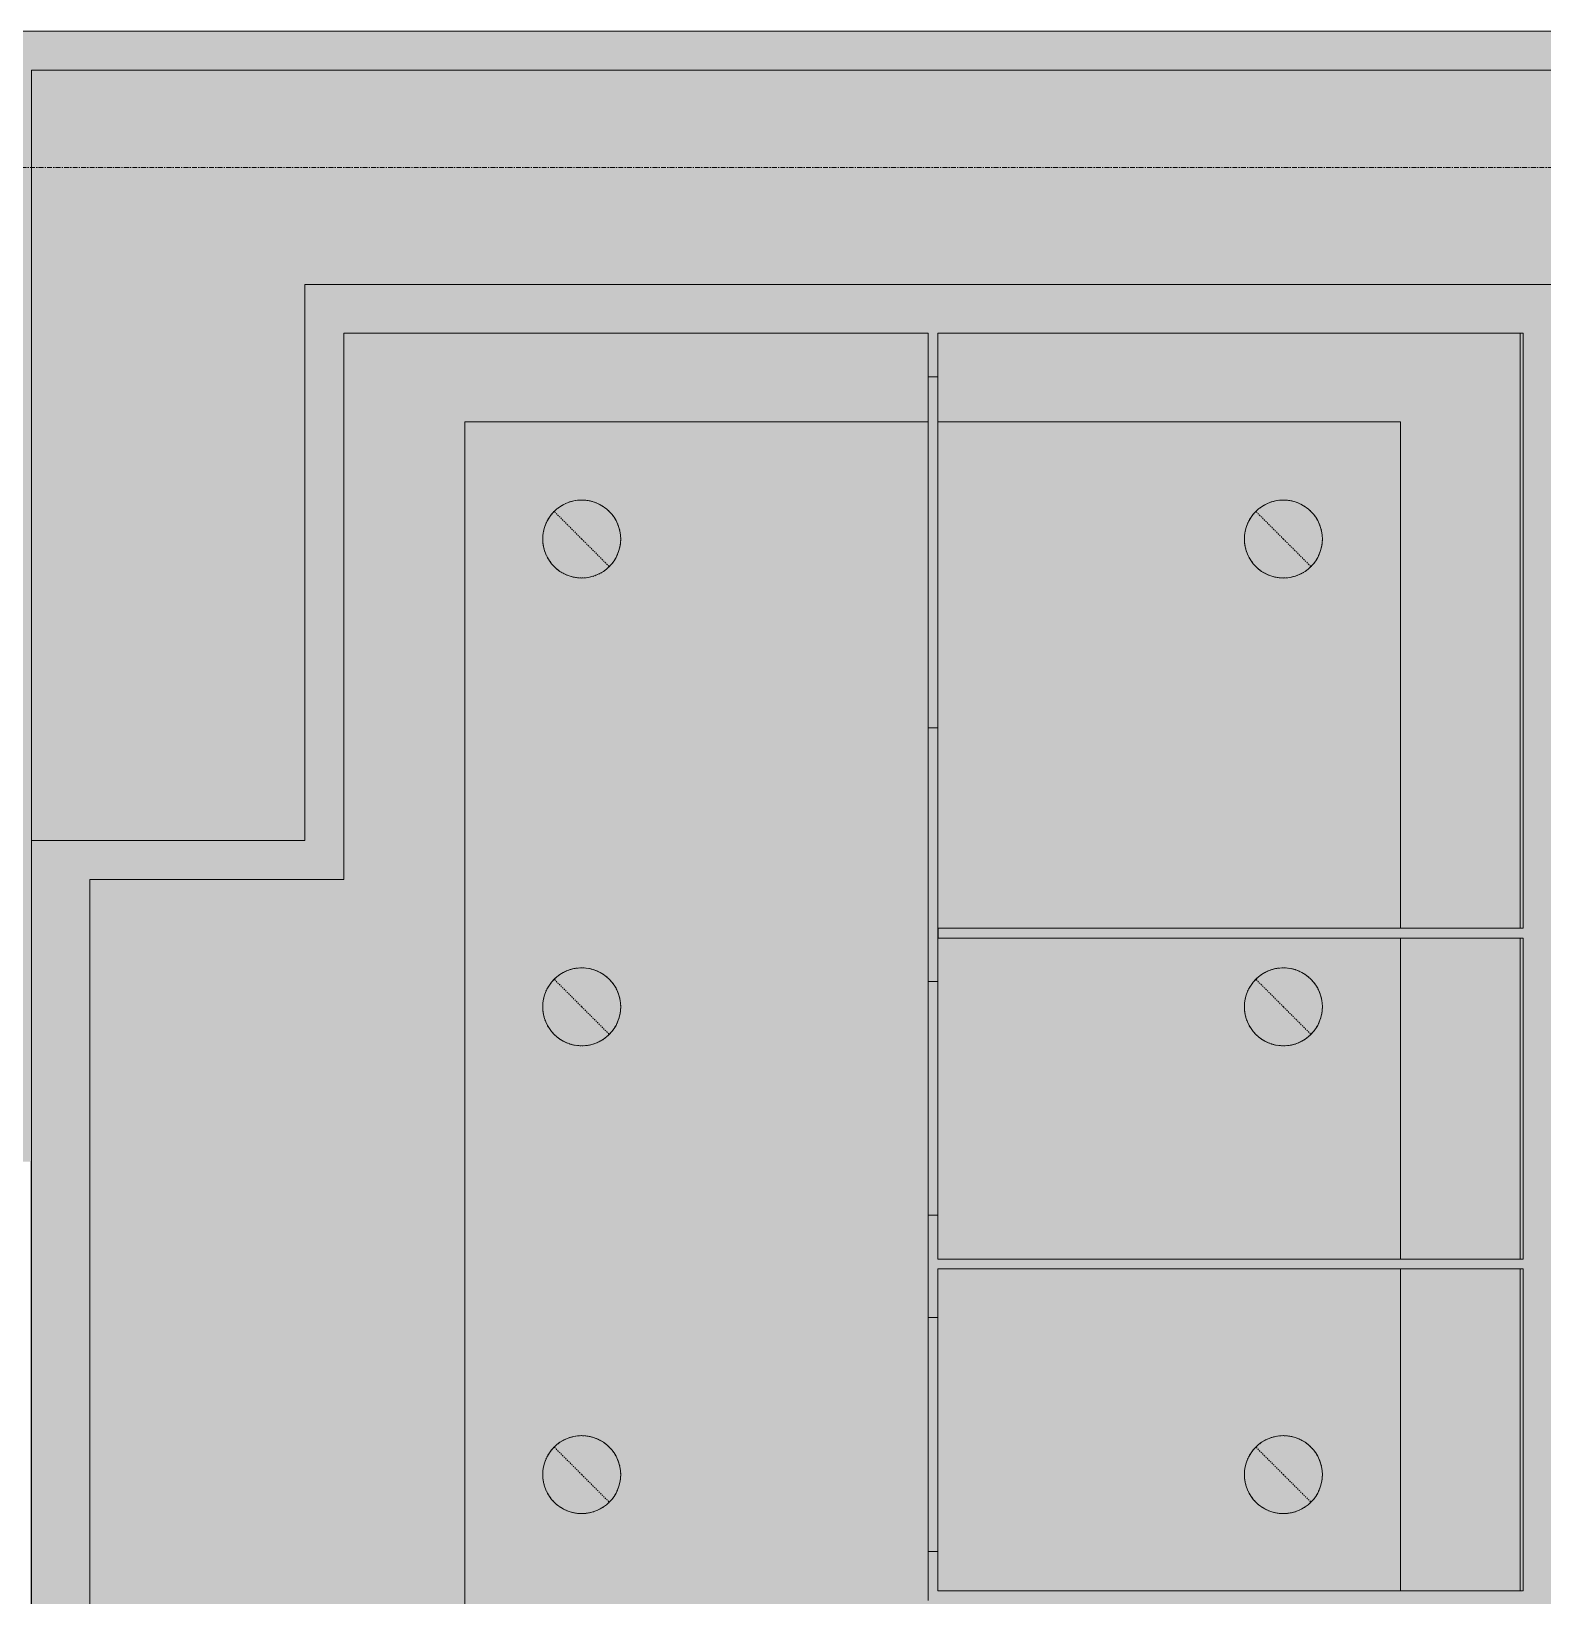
# Model space of a CAD drawing. Header units: inches. Extents: x -1263 to 2214, y -160 to 2229.
# Drawn here: x -277.5 to -122.4, y 1463.8 to 1624.3 of the extents above; entities that cross this region are included whole.
import ezdxf

# ---------------------------------------------------------------- set-up
doc = ezdxf.new("R2010")
doc.units = ezdxf.units.IN
doc.header["$MEASUREMENT"] = 0
doc.linetypes.add('Demolished', pattern=[0.1875, 0.125, -0.0625])
doc.linetypes.add('Grid Line 1_2_', pattern=[0.875, 0.5, -0.125, 0.125, -0.125])
for name, color, linetype, lineweight in [('A-CLNG', 13, 'Continuous', 13), ('A-DETL-GENF', 92, 'Continuous', 9), ('A-WALL', 113, 'Demolished', 9), ('A-WALL-PATT', 111, 'Continuous', 13), ('E-LITE-EQPM', 33, 'Demolished', 9), ('I-WALL', 2, 'Continuous', 13), ('S-GRID', 1, 'Continuous', 9)]:
    doc.layers.add(name, color=color, linetype=linetype, lineweight=lineweight)

# ---------------------------------------------------------------- blocks, each defined once
blk = doc.blocks.new('L-Recessed Circular - Downlight - 8_-5186389-6TH FLOOR RCP DEMO')
at = {"layer": 'E-LITE-EQPM', "color": 7}
for q in [(-2.83, 2.83), (2.83, -2.83)]:
    blk.add_line((0, 0), q, dxfattribs=at)
for start, end in [(0, 180), (180, 0)]:
    blk.add_arc((0, 0), 4, start, end, dxfattribs=at)

msp = doc.modelspace()

# ---------------------------------------------------------------- hatches: boundary and pattern name
at = {"layer": 'A-DETL-GENF'}
h = msp.add_hatch(color=9, dxfattribs=at)
h.paths.add_polyline_path([(38.24, 1240.16), (70.77, 1240.16), (70.77, 1265.21), (58.74, 1265.21), (58.74, 1579.31), (70.77, 1579.31), (70.77, 1607.3), (-48.23, 1607.3), (-48.23, 1620.31), (-277.42, 1620.31), (-277.42, 1541.26), (-249.39, 1541.26), (-249.39, 1598.34), (24.69, 1598.34), (24.69, 1541.26), (52.78, 1541.26), (52.78, 1411.26), (24.69, 1411.26), (24.69, 1357.25), (50.71, 1357.25), (50.71, 1277.19), (-67.38, 1277.19), (-67.38, 1240.16), (-41.77, 1240.16), (-41.77, 1259.14), (38.24, 1259.14), (38.24, 1245.16)], flags=0)
h.paths.add_polyline_path([(-381.47, 1240.16), (-381.47, 1256.22), (-377.47, 1256.22), (-377.47, 1256.27), (-381.5, 1256.27), (-381.5, 1620.31), (-399.46, 1620.31), (-399.46, 1240.16), (-384.9, 1240.16)], flags=0)
h.paths.add_polyline_path([(185.83, 1240.16), (672.96, 1240.16), (672.96, 1620.31), (654.76, 1620.31), (654.76, 1257.23), (377.16, 1257.26), (377.16, 1309.64), (293.77, 1309.64), (293.77, 1263.25), (188.78, 1263.25), (188.78, 1296.73), (193.78, 1296.73), (193.78, 1268.25), (288.77, 1268.25), (288.77, 1368.22), (193.78, 1368.22), (193.78, 1339.23), (188.78, 1339.23), (188.78, 1401.01), (193.78, 1401.01), (193.78, 1372.22), (288.77, 1372.22), (288.77, 1472.3), (193.78, 1472.3), (193.78, 1443.51), (188.78, 1443.51), (188.78, 1505.06), (193.78, 1505.06), (193.78, 1476.3), (288.77, 1476.3), (288.77, 1576.29), (193.78, 1576.29), (193.78, 1547.56), (188.78, 1547.56), (188.78, 1575.31), (188.64, 1575.28), (188.64, 1547.76), (182.73, 1547.76), (182.73, 1504.24), (188.64, 1504.24), (188.64, 1444.18), (182.73, 1444.18), (182.73, 1400.24), (188.64, 1400.24), (188.64, 1339.74), (182.73, 1339.74), (182.73, 1296.76), (188.64, 1296.73), (188.64, 1265.21), (174.75, 1265.21), (174.75, 1240.16), (182.73, 1240.16)], flags=0)
h.paths.add_polyline_path([(-244.39, 1242.23), (-222.89, 1242.23), (-222.89, 1276.12), (-227.66, 1276.12), (-227.66, 1281.12), (-206.62, 1281.12), (-206.62, 1276.12), (-217.89, 1276.12), (-217.89, 1242.23), (-155.35, 1242.23), (-155.35, 1276.12), (-166.62, 1276.12), (-166.62, 1281.12), (-155.35, 1281.12), (-155.35, 1310.78), (-150.35, 1310.78), (-150.35, 1350.78), (-155.35, 1350.78), (-155.35, 1353.28), (-203.29, 1353.28), (-203.29, 1358.28), (-124.37, 1358.28), (-124.37, 1395.21), (-143.37, 1395.21), (-143.37, 1396.21), (-124.37, 1396.21), (-124.37, 1429.24), (-143.37, 1429.24), (-143.37, 1430.24), (-124.37, 1430.24), (-124.37, 1463.28), (-185.43, 1463.28), (-185.43, 1468.32), (-184.43, 1468.32), (-184.43, 1464.28), (-124.37, 1464.28), (-124.37, 1497.32), (-184.43, 1497.32), (-184.43, 1492.32), (-185.43, 1492.32), (-185.43, 1502.82), (-184.43, 1502.82), (-184.43, 1498.32), (-124.37, 1498.32), (-124.37, 1531.27), (-184.39, 1531.27), (-184.39, 1532.27), (-124.37, 1532.27), (-124.37, 1593.34), (-184.43, 1593.34), (-184.43, 1588.84), (-185.43, 1588.84), (-185.43, 1593.34), (-245.39, 1593.34), (-245.39, 1537.26), (-271.43, 1537.26), (-271.43, 1415.26), (-245.39, 1415.26), (-245.39, 1353.25), (-277.45, 1353.25), (-277.42, 1281.12), (-267.66, 1281.12), (-267.66, 1276.12), (-272.42, 1276.12), (-272.42, 1242.23), (-269.2, 1242.23)], flags=0)
h.paths.add_polyline_path([(-405.98, 1254.15), (-403.46, 1254.15), (-403.46, 1284.19), (-423.43, 1284.19), (-423.43, 1254.15), (-415.54, 1254.15)], flags=0)
h.paths.add_polyline_path([(-371.5, 1256.27), (-331.5, 1256.27), (-331.5, 1262.27), (-283.45, 1262.27), (-283.45, 1508.33), (-375.5, 1508.33), (-375.5, 1262.27), (-371.5, 1262.27)], flags=0)
h.paths.add_polyline_path([(649.76, 1262.23), (649.76, 1359.16), (556.01, 1359.16), (556.01, 1262.23), (591.17, 1262.23)], flags=0)
h.paths.add_polyline_path([(382.66, 1262.76), (551.01, 1262.76), (550.98, 1619.36), (432.35, 1619.36), (432.35, 1624.31), (386.35, 1624.31), (386.35, 1619.36), (382.66, 1619.36), (382.66, 1379.39), (378.04, 1379.39), (378.04, 1531.32), (293.77, 1531.32), (293.77, 1315.14), (378.04, 1315.14), (378.04, 1339.39), (382.66, 1339.39), (382.66, 1269.21)], flags=0)
h.paths.add_polyline_path([(6.2, 1281.19), (46.71, 1281.19), (46.7, 1353.25), (20.69, 1353.28), (20.69, 1415.26), (46.78, 1415.26), (46.78, 1537.26), (20.69, 1537.26), (20.69, 1593.34), (-39.36, 1593.34), (-39.36, 1588.84), (-40.36, 1588.84), (-40.36, 1593.34), (-100.33, 1593.34), (-100.33, 1532.27), (-40.36, 1532.27), (-40.36, 1552.84), (-39.36, 1552.84), (-39.36, 1525.82), (-40.36, 1525.82), (-40.36, 1531.27), (-100.33, 1531.27), (-100.33, 1498.32), (-40.36, 1498.32), (-40.36, 1501.82), (-39.36, 1501.82), (-39.36, 1492.8), (-40.36, 1492.8), (-40.36, 1497.32), (-100.33, 1497.32), (-100.33, 1464.28), (-40.36, 1464.28), (-40.36, 1468.8), (-39.36, 1468.8), (-39.36, 1457.99), (-40.36, 1457.99), (-40.36, 1463.28), (-100.33, 1463.28), (-100.33, 1430.24), (-40.36, 1430.24), (-40.36, 1433.99), (-39.36, 1433.99), (-39.36, 1424.72), (-40.36, 1424.72), (-40.36, 1429.24), (-100.33, 1429.24), (-100.33, 1396.21), (-40.36, 1396.21), (-40.36, 1400.72), (-39.36, 1400.72), (-39.36, 1389.71), (-40.36, 1389.71), (-40.36, 1395.21), (-100.33, 1395.21), (-100.33, 1358.28), (-40.36, 1358.28), (-40.36, 1365.71), (-39.36, 1365.71), (-39.36, 1358.28), (-21.72, 1358.28), (-21.72, 1353.28), (-66.38, 1353.28), (-66.38, 1350.78), (-71.38, 1350.78), (-71.38, 1310.78), (-66.38, 1310.78), (-66.38, 1281.19), (-16.84, 1281.19)], flags=0)
h.paths.add_polyline_path([(-249.39, 1357.25), (-249.39, 1411.26), (-271.43, 1411.26), (-271.43, 1411.21), (-277.43, 1411.21), (-277.45, 1357.25)], flags=0)
h.paths.add_polyline_path([(-118.17, 1358.28), (-104.33, 1358.28), (-104.33, 1593.34), (-120.37, 1593.34), (-120.37, 1358.28)], flags=0)
h.paths.add_polyline_path([(591.17, 1364.16), (648.76, 1364.16), (648.76, 1618.33), (642.76, 1618.33), (642.76, 1624.31), (602.76, 1624.31), (602.76, 1618.33), (556.98, 1618.33), (556.98, 1364.16)], flags=0)
h.paths.add_polyline_path([(-354.62, 1513.33), (-282.42, 1513.33), (-282.42, 1574.27), (-376.5, 1574.27), (-376.5, 1513.33), (-375.5, 1513.33)], flags=0)
h.paths.add_polyline_path([(-185.43, 1526.82), (-185.43, 1552.84), (-184.43, 1552.84), (-184.43, 1526.82)], flags=0)
h.paths.add_polyline_path([(293.77, 1536.32), (378.04, 1536.32), (378.04, 1619.36), (375.35, 1619.36), (375.35, 1624.31), (329.35, 1624.31), (329.35, 1619.36), (317.86, 1619.36), (317.86, 1595.36), (293.77, 1595.36), (293.77, 1576.29)], flags=0)
h.paths.add_polyline_path([(676.96, 1576.19), (697.02, 1576.19), (697.02, 1606.14), (676.96, 1606.14), (676.96, 1583.89)], flags=0)
h.paths.add_polyline_path([(-287.06, 1579.27), (-281.42, 1579.27), (-281.42, 1620.31), (-297.96, 1620.31), (-297.96, 1624.31), (-360.96, 1624.31), (-360.96, 1620.31), (-377.5, 1620.31), (-377.5, 1579.27), (-354.62, 1579.27)], flags=0)
h.paths.add_polyline_path([(182.73, 1579.31), (188.78, 1579.31), (188.78, 1598.25), (293.63, 1598.25), (293.63, 1599.36), (313.86, 1599.36), (313.86, 1620.31), (295.85, 1620.31), (295.85, 1607.3), (174.75, 1607.3), (174.75, 1579.31), (182.64, 1579.31)], flags=0)
h.paths.add_polyline_path([(288.77, 1580.29), (288.77, 1593.25), (193.78, 1593.25), (193.78, 1580.29), (281.96, 1580.29)], flags=0)
at = {"layer": 'A-WALL-PATT', "lineweight": 9}
h = msp.add_hatch(color=7, dxfattribs=at)
h.paths.add_polyline_path([(-46.75, 1620.31), (-44.23, 1620.31), (-44.23, 1624.31), (-297.96, 1624.31), (-297.96, 1620.31), (-46.9, 1620.31)], flags=0)
h.paths.add_polyline_path([(-360.96, 1620.31), (-360.96, 1624.31), (-399.46, 1624.31), (-399.46, 1620.31), (-377.5, 1620.31)], flags=0)
for points in [[(-281.42, 1579.27), (-277.42, 1579.27), (-277.42, 1620.31), (-281.42, 1620.31), (-281.42, 1584.22)], [(-245.7, 1537.26), (-245.39, 1537.26), (-245.39, 1598.34), (-249.39, 1598.34), (-249.39, 1537.26), (-245.7, 1537.26)], [(-50.62, 1593.34), (20.69, 1593.34), (20.69, 1598.34), (-245.39, 1598.34), (-245.39, 1593.34), (-84.39, 1593.34)], [(-124.37, 1358.28), (-120.37, 1358.28), (-120.37, 1593.34), (-124.37, 1593.34), (-124.37, 1361.33)], [(-277.42, 1574.27), (-277.42, 1574.27), (-277.42, 1579.27), (-381.5, 1579.27), (-381.5, 1574.27), (-281.42, 1574.27)], [(-277.45, 1513.33), (-277.43, 1513.33), (-277.42, 1574.27), (-282.42, 1574.27), (-282.42, 1513.33)], [(-253.29, 1537.26), (-249.39, 1537.26), (-249.39, 1541.26), (-277.42, 1541.25), (-277.42, 1537.26), (-271.43, 1537.26)], [(-271.43, 1411.21), (-271.43, 1537.26), (-277.43, 1537.26), (-277.43, 1411.21), (-271.79, 1411.21)], [(-184.39, 1531.27), (-124.37, 1531.27), (-124.37, 1532.27), (-184.39, 1532.27)], [(-283.45, 1508.33), (-277.43, 1508.33), (-277.45, 1513.33), (-376.5, 1513.33), (-376.5, 1508.33), (-287.06, 1508.33)], [(-124.37, 1497.32), (-124.37, 1498.32), (-184.43, 1498.32), (-184.43, 1497.32), (-124.42, 1497.32)], [(-124.37, 1463.28), (-124.41, 1464.28), (-185.43, 1464.28), (-185.43, 1463.28), (-124.68, 1463.28)]]:
    msp.add_hatch(color=7, dxfattribs=at).paths.add_polyline_path(points, flags=0)
h = msp.add_hatch(color=7, dxfattribs=at)
h.paths.add_polyline_path([(-185.43, 1464.28), (-184.43, 1464.28), (-184.43, 1468.32), (-185.43, 1468.32), (-185.43, 1464.44)], flags=0)
h.paths.add_polyline_path([(-184.43, 1492.32), (-184.43, 1502.82), (-185.43, 1502.82), (-185.43, 1492.32)], flags=0)
h.paths.add_polyline_path([(-185.43, 1526.82), (-184.43, 1526.82), (-184.43, 1552.84), (-185.43, 1552.84), (-185.43, 1547.9)], flags=0)
h.paths.add_polyline_path([(-184.43, 1588.84), (-184.43, 1593.34), (-185.43, 1593.34), (-185.43, 1588.84)], flags=0)

# ---------------------------------------------------------------- linework, layer by layer
at = {"layer": 'A-CLNG'}
for p, q in [((-124.68, 1593.34), (-124.68, 1532.27)), ((-185.43, 1584.22), (-232.95, 1584.22)), ((-232.95, 1584.22), (-232.95, 1368.22)), ((-136.95, 1584.22), (-184.43, 1584.22)), ((-136.95, 1532.27), (-136.95, 1584.22)), ((-136.95, 1498.32), (-136.95, 1531.27)), ((-124.68, 1531.27), (-124.68, 1498.32)), ((-136.95, 1464.28), (-136.95, 1497.32)), ((-124.68, 1497.32), (-124.68, 1464.28))]:
    msp.add_line(p, q, dxfattribs=at)
for centre, start, end in [((-220.97, 1572.21), 360, 180), ((-148.97, 1572.21), 360, 180), ((-220.97, 1572.21), 180, 0), ((-148.97, 1572.21), 180, 0), ((-220.97, 1524.21), 360, 180), ((-148.97, 1524.21), 360, 180), ((-220.97, 1524.21), 180, 0), ((-148.97, 1524.21), 180, 0), ((-220.97, 1476.21), 360, 180), ((-148.97, 1476.21), 360, 180), ((-220.97, 1476.21), 180, 0), ((-148.97, 1476.21), 180, 0)]:
    msp.add_arc(centre, 4, start, end, dxfattribs=at)
at = {"layer": 'A-WALL', "color": 8, "linetype": 'Continuous', "lineweight": 20}
for p, q in [((-297.96, 1624.31), (-59.29, 1624.31)), ((-277.42, 1620.31), (-277.42, 1579.27)), ((-48.23, 1620.31), (-277.42, 1620.31)), ((-249.39, 1541.26), (-249.39, 1598.34)), ((-249.39, 1598.34), (-245.39, 1598.34)), ((-245.39, 1593.34), (-245.39, 1537.26)), ((-124.37, 1532.27), (-124.37, 1593.34)), ((-277.43, 1541.26), (-249.39, 1541.26)), ((-277.43, 1537.26), (-277.43, 1541.26)), ((-245.39, 1537.26), (-271.43, 1537.26)), ((-124.37, 1498.32), (-124.37, 1531.27)), ((-124.37, 1464.28), (-124.37, 1497.32))]:
    msp.add_line(p, q, dxfattribs=at)
at = {"layer": 'I-WALL', "color": 8, "lineweight": 20}
for p, q in [((-245.39, 1598.34), (20.69, 1598.34)), ((-185.43, 1593.34), (-245.39, 1593.34)), ((-185.43, 1588.84), (-185.43, 1593.34)), ((-124.37, 1593.34), (-184.43, 1593.34)), ((-184.43, 1593.34), (-184.43, 1588.84)), ((-184.43, 1588.84), (-185.43, 1588.84)), ((-277.42, 1579.27), (-277.42, 1508.33)), ((-185.43, 1526.82), (-185.43, 1552.84)), ((-185.43, 1552.84), (-184.43, 1552.84)), ((-184.43, 1552.84), (-184.43, 1526.82)), ((-277.43, 1411.21), (-277.43, 1537.26)), ((-271.43, 1537.26), (-271.43, 1415.26)), ((-184.39, 1531.27), (-184.39, 1532.27)), ((-184.39, 1532.27), (-124.37, 1532.27)), ((-124.37, 1531.27), (-184.39, 1531.27)), ((-184.43, 1526.82), (-185.43, 1526.82)), ((-277.45, 1508.33), (-277.45, 1357.25)), ((-277.42, 1508.33), (-277.45, 1508.33)), ((-185.43, 1492.32), (-185.43, 1502.82)), ((-185.43, 1502.82), (-184.43, 1502.82)), ((-184.43, 1502.82), (-184.43, 1498.32)), ((-184.43, 1498.32), (-124.37, 1498.32)), ((-184.43, 1497.32), (-184.43, 1492.32)), ((-124.37, 1497.32), (-184.43, 1497.32)), ((-184.43, 1492.32), (-185.43, 1492.32)), ((-185.43, 1463.28), (-185.43, 1468.32)), ((-185.43, 1468.32), (-184.43, 1468.32)), ((-184.43, 1468.32), (-184.43, 1464.28)), ((-184.43, 1464.28), (-124.37, 1464.28))]:
    msp.add_line(p, q, dxfattribs=at)
at = {"layer": 'I-WALL', "lineweight": 9}
for p, q in [((-185.43, 1588.84), (-185.43, 1552.84)), ((-184.43, 1552.84), (-184.43, 1588.84)), ((-185.43, 1526.82), (-185.43, 1502.82)), ((-184.43, 1502.82), (-184.43, 1526.82)), ((-185.43, 1492.32), (-185.43, 1468.32)), ((-184.43, 1468.32), (-184.43, 1492.32))]:
    msp.add_line(p, q, dxfattribs=at)
at = {"layer": 'S-GRID', "linetype": 'Grid Line 1_2_'}
msp.add_line((-1262.83, 1610.33), (1480.44, 1610.33), dxfattribs=at)

# ---------------------------------------------------------------- block references
at = {"layer": 'E-LITE-EQPM', "color": 7, "rotation": 180}
for p in [(-220.97, 1572.21), (-148.97, 1572.21), (-220.97, 1524.21), (-148.97, 1524.21), (-220.97, 1476.21), (-148.97, 1476.21)]:
    msp.add_blockref('L-Recessed Circular - Downlight - 8_-5186389-6TH FLOOR RCP DEMO', p, dxfattribs=at)

doc.saveas('drawing.dxf')
